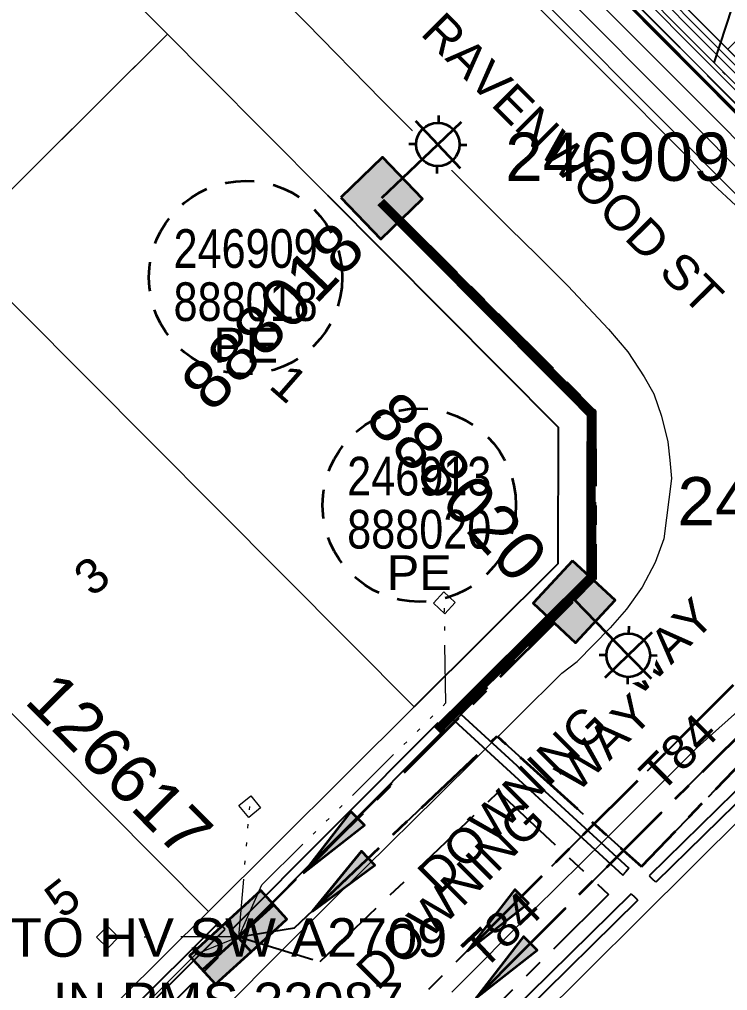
# Model space of a CAD drawing. Header units: metres. Extents: x 293418 to 294566, y 6233478 to 6234177.
# Drawn here: x 293794.6 to 293831.2, y 6233718 to 6233768.3 of the extents above; entities that cross this region are included whole.
import ezdxf
from ezdxf.enums import TextEntityAlignment as Align

# ---------------------------------------------------------------- set-up
doc = ezdxf.new("R2010")
doc.units = ezdxf.units.M
for name, pattern in [('Cable Exist UG', [7, 4, -1, 1, -1]), ('Dash', [5, 3, -2]), ('IE Trench LV', [6, 4, -2]), ('PHANTOMX2', [6.6, 3, -0.75, 0.2, -0.75, 0.2, -0.75, 0.2, -0.75])]:
    doc.linetypes.add(name, pattern=pattern)
doc.layers.get('0').update_dxf_attribs({"color": 6})
doc.layers.add('_User Miscellaneous1_Cons Lines', color=6, linetype='Continuous', lineweight=13, transparency=0.7)
doc.layers.add('_User Miscellaneous3_Roads', color=7, linetype='Continuous', lineweight=13, transparency=0.5)
for name, color, linetype, lineweight in [('_User_HV_Exist', 1, 'Continuous', 35), ('_User_LV_Exist', 5, 'Continuous', 35), ('_User_SL_Exist', 4, 'Continuous', 35), ('Cadastre Developer_SP_NEW', 92, 'Continuous', 15), ('Cadastre Land Parcels_SP_EXT', 118, 'Continuous', 15), ('Mains_HV_EXT', 13, 'Continuous', 25), ('Mains_LV_EXT', 163, 'Continuous', 25), ('Mains_LV_SL_EXT', 135, 'Continuous', 25), ('Services_SP_EXT', 42, 'PHANTOMX2', 20)]:
    doc.layers.add(name, color=color, linetype=linetype, lineweight=lineweight)
for name, color, linetype in [('Duct_SP_EXT', 30, 'Continuous'), ('Equip_SP_SL_EXT', 7, 'Continuous'), ('Mains_LV_New_T84', 2, 'Cable x'), ('Notes', 7, 'Continuous'), ('Services_SP_NEW_UG', 2, 'IE Trench LV'), ('SupportsUG_SP_LV_EXT', 7, 'Continuous'), ('SupportsUG_SP_LV_SL_EXT', 7, 'Continuous'), ('Trench_SP_NEW', 2, 'Continuous'), ('UG_Details_SP_MISC', 7, 'Continuous')]:
    doc.layers.add(name, color=color, linetype=linetype)
doc.layers.add('Features_HIDE', color=1, linetype='Continuous', plot=False)
doc.styles.add('COLUMN_LABEL', font='arial.ttf', dxfattribs={"height": 2})
doc.styles.add('iecARIAL', font='arial.ttf', dxfattribs={"height": 2})
doc.styles.add('POLE_LABEL', font='arial.ttf', dxfattribs={"height": 2})
doc.styles.add('SL_LABEL', font='arial.ttf', dxfattribs={"height": 2})
doc.styles.get("Standard").update_dxf_attribs({"font": 'arial.ttf'})
doc.linetypes.add('Cable New UG', pattern='A,5.5,-0.01,["X",Standard,S=1.8,R=0,X=0,Y=-0.94],-1.7', length=7.21)
doc.linetypes.add('Cable x', pattern='A,4.5,-0.01,["X",Standard,S=1.25,R=0,X=0,Y=-0.65],-1.2', length=5.71)

# ---------------------------------------------------------------- blocks, each defined once
blk = doc.blocks.new('*U544')
at = {"width": 0.9}
blk.add_attdef('LNUMBER', text='', height=1, rotation=88.5629, dxfattribs=at).set_placement((1.175, 6.973), align=Align.MIDDLE_LEFT)
at = {"flags": 9}
for tag, p in [('LRATECODE', (-7.4, 0)), ('LOUTREACHVOCAB', (-7.2, 0)), ('LOUTREACH', (-7, 0)), ('LANTNUMBER', (-6.6, 0)), ('LNEW', (-6.4, 0)), ('LMASTVOCAB', (-6.2, 0)), ('LMAST', (-6, 0)), ('LLAMPVOCAB', (-5.8, 0)), ('LLAMP', (-5.6, 0)), ('LEXIST', (-5.4, 0)), ('LCHARGE3PERCENT', (-5.2, 0)), ('LCHARGE3', (-5, 0)), ('LCHARGE2PERCENT', (-4.8, 0)), ('LCHARGE2', (-4.6, 0)), ('LCHARGE1PERCENT', (-4.4, 0)), ('LCHARGE1', (-4.2, 0)), ('LCATEGORY', (-4, 0)), ('LBRACKETVOCAB', (-3.8, 0)), ('LBRACKET', (-3.6, 0)), ('LKINGHEIGHT', (-3.4, 0)), ('CREPLACE', (-3.2, 0)), ('CREMOVE', (-3, 0)), ('CNUMBER', (-2.8, 0)), ('CNEW', (-2.6, 0)), ('CEXIST', (-2.4, 0)), ('USAGE', (-2.2, 0)), ('STATE', (-2, 0)), ('OWNED_BY', (-1.8, 0)), ('ORIENTATION', (-1.6, 0)), ('OPERATING_VOLTAGE', (-1.4, 0)), ('NO_PHASES', (-1.2, 0)), ('LANTERN_TYPE', (-1, 0)), ('LANTERN_PURPOSE', (-0.8, 0)), ('CONTROL_TYPE', (-0.6, 0)), ('CONSTRUCTED_VOLTAGE', (-0.4, 0))]:
    blk.add_attdef(tag, text='', height=0.001, rotation=270, dxfattribs=at).set_placement(p, align=Align.MIDDLE_LEFT)
at = {"style": 'SL_LABEL', "flags": 9}
blk.add_attdef('STREET_CODE', text='', height=0.001, rotation=270, dxfattribs=at).set_placement((0.001, 0), align=Align.MIDDLE_LEFT)
at = {"flags": 1}
blk.add_attdef('Z', (0, 0), '', height=0.001, rotation=270, dxfattribs=at)
at = {"flags": 9}
for tag, p in [('LREMOVE', (0, -7.6)), ('LREPLACE', (0, -7.8)), ('LTYPE', (0, -8)), ('LTYPEVOCAB', (0, -8.2)), ('LEGEND', (0, -8.4)), ('SUBURB', (0, -8.6)), ('STREETNAME', (0, -8.8)), ('LOCATION', (0, -9)), ('NOTES', (0, -9.2)), ('MAINTAINED_BY', (0, -9.863))]:
    blk.add_attdef(tag, text='', height=0.001, dxfattribs=at).set_placement(p, align=Align.MIDDLE_LEFT)
blk.add_attdef('OPERATED_BY', (0, -9.607), '', height=0.001, dxfattribs=at)
at = {"layer": 'Features_HIDE', "width": 0.9}
blk.add_attdef('ASSET_NUM', text='', height=1, rotation=88.5629, dxfattribs=at).set_placement((-0.824, 7.023), align=Align.MIDDLE_LEFT)
blk.add_wipeout([(0.143, 5.686), (1.187, 5.032), (1.787, 3.956), (1.134, 2.912), (0.058, 2.312), (-0.987, 2.965), (-1.587, 4.041), (-0.933, 5.086)])
for p, q in [((0.1, 3.999), (0.143, 5.686)), ((-0.933, 5.086), (-0.675, 4.814)), ((1.187, 5.032), (0.916, 4.774)), ((-1.587, 4.041), (0.1, 3.999)), ((0, 0), (0.1, 3.999)), ((0.1, 3.999), (1.787, 3.956)), ((-0.987, 2.965), (-0.715, 3.223)), ((1.134, 2.912), (0.876, 3.184))]:
    blk.add_line(p, q)
blk.add_circle((0.1, 3.999), 1.125)
blk = doc.blocks.new('*U625')
at = {"width": 0.9}
blk.add_attdef('LNUMBER', text='', height=1, rotation=89.1121, dxfattribs=at).set_placement((1.108, 6.984), align=Align.MIDDLE_LEFT)
at = {"flags": 9}
for tag, p in [('LRATECODE', (-7.4, 0)), ('LOUTREACHVOCAB', (-7.2, 0)), ('LOUTREACH', (-7, 0)), ('LANTNUMBER', (-6.6, 0)), ('LNEW', (-6.4, 0)), ('LMASTVOCAB', (-6.2, 0)), ('LMAST', (-6, 0)), ('LLAMPVOCAB', (-5.8, 0)), ('LLAMP', (-5.6, 0)), ('LEXIST', (-5.4, 0)), ('LCHARGE3PERCENT', (-5.2, 0)), ('LCHARGE3', (-5, 0)), ('LCHARGE2PERCENT', (-4.8, 0)), ('LCHARGE2', (-4.6, 0)), ('LCHARGE1PERCENT', (-4.4, 0)), ('LCHARGE1', (-4.2, 0)), ('LCATEGORY', (-4, 0)), ('LBRACKETVOCAB', (-3.8, 0)), ('LBRACKET', (-3.6, 0)), ('LKINGHEIGHT', (-3.4, 0)), ('CREPLACE', (-3.2, 0)), ('CREMOVE', (-3, 0)), ('CNUMBER', (-2.8, 0)), ('CNEW', (-2.6, 0)), ('CEXIST', (-2.4, 0)), ('USAGE', (-2.2, 0)), ('STATE', (-2, 0)), ('OWNED_BY', (-1.8, 0)), ('ORIENTATION', (-1.6, 0)), ('OPERATING_VOLTAGE', (-1.4, 0)), ('NO_PHASES', (-1.2, 0)), ('LANTERN_TYPE', (-1, 0)), ('LANTERN_PURPOSE', (-0.8, 0)), ('CONTROL_TYPE', (-0.6, 0)), ('CONSTRUCTED_VOLTAGE', (-0.4, 0))]:
    blk.add_attdef(tag, text='', height=0.001, rotation=270, dxfattribs=at).set_placement(p, align=Align.MIDDLE_LEFT)
at = {"style": 'SL_LABEL', "flags": 9}
blk.add_attdef('STREET_CODE', text='', height=0.001, rotation=270, dxfattribs=at).set_placement((0.001, 0), align=Align.MIDDLE_LEFT)
at = {"flags": 1}
blk.add_attdef('Z', (0, 0), '', height=0.001, rotation=270, dxfattribs=at)
at = {"flags": 9}
for tag, p in [('LREMOVE', (0, -7.6)), ('LREPLACE', (0, -7.8)), ('LTYPE', (0, -8)), ('LTYPEVOCAB', (0, -8.2)), ('LEGEND', (0, -8.4)), ('SUBURB', (0, -8.6)), ('STREETNAME', (0, -8.8)), ('LOCATION', (0, -9)), ('NOTES', (0, -9.2)), ('MAINTAINED_BY', (0, -9.863))]:
    blk.add_attdef(tag, text='', height=0.001, dxfattribs=at).set_placement(p, align=Align.MIDDLE_LEFT)
blk.add_attdef('OPERATED_BY', (0, -9.607), '', height=0.001, dxfattribs=at)
at = {"layer": 'Features_HIDE', "width": 0.9}
blk.add_attdef('ASSET_NUM', text='', height=1, rotation=89.1121, dxfattribs=at).set_placement((-0.891, 7.015), align=Align.MIDDLE_LEFT)
blk.add_wipeout([(0.088, 5.687), (1.139, 5.044), (1.749, 3.973), (1.106, 2.923), (0.036, 2.312), (-1.015, 2.955), (-1.625, 4.026), (-0.982, 5.076)])
for p, q in [((0.062, 4), (0.088, 5.687)), ((-0.982, 5.076), (-0.721, 4.807)), ((1.139, 5.044), (0.87, 4.783)), ((-1.625, 4.026), (0.062, 4)), ((0, 0), (0.062, 4)), ((0.062, 4), (1.749, 3.973)), ((-1.015, 2.955), (-0.746, 3.216)), ((1.106, 2.923), (0.845, 3.192))]:
    blk.add_line(p, q)
blk.add_circle((0.062, 4), 1.125)
blk = doc.blocks.new('CCP_EXT')
at = {"flags": 9}
for tag, p in [('OWNED_BY', (0, -1)), ('USAGE', (0, -1.2)), ('LEGEND', (0, -1.4)), ('LIFE_SUPPORT', (0, -1.6)), ('STATE', (0, -1.8)), ('NOTES', (0, -2))]:
    blk.add_attdef(tag, text='', height=0.2, dxfattribs=at).set_placement(p, align=Align.MIDDLE_LEFT)
blk.add_wipeout([(0, 0.566), (0.566, 0), (0, -0.566), (-0.566, 0)])
blk.add_lwpolyline([(-0.566, 0), (0, 0.566), (0.566, 0), (0, -0.566), (-0.566, 0)])
at = {"flags": 1}
blk.add_attdef('Z', (0, 0), '', height=0.2, dxfattribs=at)
at = {"flags": 9}
for tag, p in [('CCP_TYPE', (0, 0)), ('OPERATING_VOLTAGE', (0, -0.6)), ('CONSTRUCTED_VOLTAGE', (0, -0.2)), ('NO_PHASES', (0, -0.4)), ('ORIENTATION', (0, -0.8))]:
    blk.add_attdef(tag, text='', height=0.2, dxfattribs=at).set_placement(p, align=Align.MIDDLE_LEFT)
blk = doc.blocks.new('PILLAR_EXT')
blk.add_hatch(color=256).paths.add_polyline_path([(-2.5, 1), (-2.5, -1), (2.5, -1), (2.5, 1)])
for p, q in [((0, 1), (0, -1)), ((-2.5, 0), (2.5, 0))]:
    blk.add_line(p, q)
at = {"ltscale": 10}
blk.add_line((2.5, 0), (-2.5, 0), dxfattribs=at)
blk.add_lwpolyline([(-2.5, -1), (-1.25, -1), (1.25, -1), (2.5, -1), (2.5, 1), (-2.5, 1)], close=True)
at = {"width": 0.9, "flags": 8}
blk.add_attdef('ASSET_NUM', text='', height=2, rotation=90, dxfattribs=at).set_placement((-2, 4), align=Align.MIDDLE_LEFT)
for tag, p, flags in [('OWNED_BY', (0, -0.2), 9), ('STATE', (0, -0.4), 9), ('SUPPORT_TYPE', (0, -0.6), 9), ('USAGE', (0, -0.8), 9), ('LEGEND', (0, -1), 9), ('LOCATION', (0, -1.2), 9), ('NOTES', (0, -1.4), 9), ('PARENT', (0, -1.6), 9), ('STREETNAME', (0, -1.8), 9), ('SUBURB', (0, -2), 1)]:
    blk.add_attdef(tag, p, '', height=0.2, dxfattribs=dict(flags=flags))
blk = doc.blocks.new('*U527')
h = blk.add_hatch(color=256)
h.dxf.hatch_style = 1
h.paths.add_polyline_path([(-2.816, -2.841), (0.355, -0.352), (-0.355, 0.352)])
blk.add_line((-0.352, -0.355), (-2.816, -2.841))
at = {"flags": 128}
blk.add_lwpolyline([(-2.816, -2.841), (0.355, -0.352), (-0.355, 0.352)], close=True, dxfattribs=at)
blk.add_circle((0, 0), 0.0001)
blk = doc.blocks.new('*U528')
h = blk.add_hatch(color=256)
h.dxf.hatch_style = 1
h.paths.add_polyline_path([(-2.818, -2.839), (0.355, -0.352), (-0.355, 0.352)])
blk.add_line((-0.352, -0.355), (-2.818, -2.839))
at = {"flags": 128}
blk.add_lwpolyline([(-2.818, -2.839), (0.355, -0.352), (-0.355, 0.352)], close=True, dxfattribs=at)
blk.add_circle((0, 0), 0.0001)
blk = doc.blocks.new('COLUMN_EXT')
blk.add_hatch(color=256).paths.add_polyline_path([(1.5, -1.5), (1.5, 1.5), (-1.5, 1.5), (-1.5, -1.5)])
blk.add_lwpolyline([(1.5, 1.5), (-1.5, 1.5), (-1.5, -1.5), (1.5, -1.5)], close=True)
at = {"flags": 9}
for tag, p in [('NOTES', (-1.813, 2)), ('STREETNAME', (-1.813, 1.6)), ('SUBURB', (-1.813, 1.8)), ('LOCATION', (-1.813, 1.4)), ('LEGEND', (-1.813, 1.2)), ('USAGE', (-1.813, 1)), ('COLUMN_TYPE', (-1.813, 0.4)), ('OWNED_BY', (-1.813, 0.6)), ('STATE', (-1.813, 0.8))]:
    blk.add_attdef(tag, text='', height=0.2, rotation=180, dxfattribs=at).set_placement(p, align=Align.MIDDLE_LEFT)
at = {"flags": 1}
blk.add_attdef('Z', (-1.813, 2.351), '', height=0.2, rotation=180, dxfattribs=at)
at = {"flags": 9}
for tag, style, p in [('STRUCTURE_PLANT_NUMBER', 'POLE_LABEL', (-1.813, -0.031)), ('STREET_CODE', 'COLUMN_LABEL', (-1.813, 0.2))]:
    blk.add_attdef(tag, text='', height=0.2, rotation=180, dxfattribs=dict(at, style=style)).set_placement(p, align=Align.MIDDLE_LEFT)
at = {"style": 'COLUMN_LABEL', "width": 0.9, "flags": 8}
blk.add_attdef('ASSET_NUM', text='', height=2, rotation=270, dxfattribs=at).set_placement((2, -4), align=Align.MIDDLE_LEFT)
blk = doc.blocks.new('*U511')
h = blk.add_hatch(color=256)
h.dxf.hatch_style = 1
h.paths.add_polyline_path([(-2.894, -2.761), (0.345, -0.362), (-0.345, 0.362)])
blk.add_line((-0.362, -0.345), (-2.894, -2.761))
at = {"flags": 128}
blk.add_lwpolyline([(-2.894, -2.761), (0.345, -0.362), (-0.345, 0.362)], close=True, dxfattribs=at)
blk.add_circle((0, 0), 0.0001)
blk = doc.blocks.new('*U512')
h = blk.add_hatch(color=256)
h.dxf.hatch_style = 1
h.paths.add_polyline_path([(-2.823, -2.833), (0.354, -0.353), (-0.354, 0.353)])
blk.add_line((-0.353, -0.354), (-2.823, -2.833))
at = {"flags": 128}
blk.add_lwpolyline([(-2.823, -2.833), (0.354, -0.353), (-0.354, 0.353)], close=True, dxfattribs=at)
blk.add_circle((0, 0), 0.0001)
blk = doc.blocks.new('*U352')
at = {"linetype": 'Dash', "ltscale": 0.5}
blk.add_circle((0, 0), 5, dxfattribs=at)
at = {"insert": (0, -2.6), "char_height": 1.8, "attachment_point": 2}
blk.add_mtext('PE', dxfattribs=at)
at = {"width": 0.8}
blk.add_attdef('SNUMBER', text='', height=1.8, dxfattribs=at).set_placement((0, 0.5), align=Align.CENTER)
at = {"flags": 1}
blk.add_attdef('Z', (0, 0), '', height=0.2, dxfattribs=at)
at = {"width": 0.8}
blk.add_attdef('CNUMBER', text='', height=1.8, dxfattribs=at).set_placement((0, -0.25), align=Align.TOP_CENTER)

msp = doc.modelspace()

# ---------------------------------------------------------------- linework, layer by layer
at = {"layer": '_User Miscellaneous1_Cons Lines', "flags": 128}
for points in [[(293910.193, 6233798.197, -0.026616), (293883.543, 6233815.678), (293879.766, 6233818.5), (293875.968, 6233821.434), (293872.29, 6233824.322), (293867.139, 6233828.367), (293861.988, 6233832.412), (293856.045, 6233837.079), (293850.577, 6233841.372), (293848.334, 6233843.133), (293846.17, 6233845.31, 0), (293842.01, 6233849.493), (293835.734, 6233855.804), (293818.328, 6233873.306, 0.17303)], [(293789.116, 6233809.09), (293796.274, 6233801.893), (293802.197, 6233795.937), (293806.78, 6233791.328), (293812.069, 6233786.01), (293821.095, 6233776.934), (293825.961, 6233772.042), (293831.249, 6233766.724), (293835.833, 6233762.115), (293841.756, 6233756.159), (293852.369, 6233745.488), (293852.938, 6233744.907), (293856.715, 6233741.11, 0.054312), (293862.606, 6233736.342, 0.151543), (293882.784, 6233730.66), (293891.952, 6233730.892), (293896.555, 6233734.509), (293896.507, 6233737.324, -0.022427), (293896.822, 6233746.032, -0.016418), (293897.561, 6233752.56, -0.021681), (293899.131, 6233760.833, -0.021146), (293901.386, 6233768.925, -0.014725), (293903.601, 6233775.063, -0.01698)]]:
    msp.add_lwpolyline(points, format="xyb", dxfattribs=at)
at = {"layer": '_User Miscellaneous1_Cons Lines', "linetype": 'Continuous'}
for points in [[(293818.332, 6233779.275), (293835.266, 6233762.249), (293852.726, 6233744.695), (293856.503, 6233740.898)], [(293818.119, 6233779.063), (293835.053, 6233762.038), (293852.513, 6233744.483), (293856.291, 6233740.685)], [(293817.694, 6233778.64), (293834.628, 6233761.614), (293852.087, 6233744.06), (293855.867, 6233740.261)]]:
    msp.add_lwpolyline(points, dxfattribs=at)
at = {"layer": '_User Miscellaneous3_Roads'}
for p, q in [((293809.419, 6233768.096, 104.421), (293807.209, 6233770.299, 104.428)), ((293820.305, 6233770.043, 104.378), (293824.6, 6233765.729, 104.241)), ((293813.347, 6233764.092, 104.373), (293809.419, 6233768.096, 104.421)), ((293824.6, 6233765.729, 104.241), (293829.381, 6233760.93, 103.986)), ((293819.94, 6233757.471, 104.141), (293813.347, 6233764.092)), ((293829.381, 6233760.93, 103.986), (293830.472, 6233759.742, 103.794)), ((293830.472, 6233759.742, 103.794), (293831.647, 6233758.648, 103.844)), ((293819.94, 6233757.471, 104.141), (293821.378, 6233756.065, 104.076)), ((293821.378, 6233756.065, 104.076), (293822.96, 6233754.481, 103.971)), ((293822.96, 6233754.481, 103.971), (293825.07, 6233752.25, 103.804)), ((293825.07, 6233752.25, 103.804), (293826.06, 6233751.072, 103.694)), ((293826.06, 6233751.072, 103.694), (293826.919, 6233749.77, 103.577)), ((293826.919, 6233749.77, 103.577), (293827.405, 6233748.888, 103.479)), ((293827.405, 6233748.888, 103.479), (293827.809, 6233747.744, 103.364)), ((293827.809, 6233747.744, 103.364), (293828.14, 6233746.406, 103.262)), ((293828.14, 6233746.406, 103.262), (293828.238, 6233745.471, 103.185)), ((293828.238, 6233745.471, 103.185), (293828.329, 6233744.523, 103.111)), ((293828.329, 6233744.523, 103.111), (293827.927, 6233741.4, 102.87)), ((293827.927, 6233741.4, 102.87), (293827.48, 6233740.176, 102.781)), ((293827.48, 6233740.176, 102.781), (293826.804, 6233738.883, 102.705)), ((293826.804, 6233738.883, 102.705), (293825.994, 6233737.759, 102.636)), ((293825.994, 6233737.759, 102.636), (293825.153, 6233736.78, 102.582)), ((293825.153, 6233736.78, 102.582), (293823.439, 6233735.041, 102.47)), ((293822.657, 6233734.436, 102.415), (293823.439, 6233735.041, 102.47)), ((293820.386, 6233732.206, 102.283), (293822.657, 6233734.436, 102.415)), ((293833.185, 6233733.758, 102.69), (293829.654, 6233730.598, 102.526)), ((293816.213, 6233728.067, 102.033), (293820.386, 6233732.206, 102.283)), ((293829.654, 6233730.598, 102.526), (293824.912, 6233725.845, 102.24)), ((293812.479, 6233724.363, 101.81), (293816.213, 6233728.067, 102.033)), ((293824.912, 6233725.845, 102.24), (293821.246, 6233722.221, 102.028)), ((293808.285, 6233720.202, 101.566), (293812.479, 6233724.363, 101.81)), ((293821.246, 6233722.221, 102.028), (293816.958, 6233717.937, 101.774)), ((293805.053, 6233716.941, 101.382), (293808.285, 6233720.202, 101.566))]:
    msp.add_line(p, q, dxfattribs=at)
at = {"layer": '_User_HV_Exist', "linetype": 'Cable Exist UG', "flags": 128}
for points in [[(293895.176, 6233811.155, 0.034696), (293912.718, 6233800.201), (293924.912, 6233793.909), (293921.761, 6233787.834, 0.076991), (293909.658, 6233757.394, 0.076324), (293907.612, 6233733.595), (293907.962, 6233717.911), (293892.304, 6233717.093), (293883.201, 6233716.849, -0.214624), (293844.158, 6233734.191), (293843.559, 6233734.865), (293832.581, 6233734.883), (293819.103, 6233721.416)], [(293820.017, 6233719.456), (293833.63, 6233733.031), (293842.553, 6233733.025, 0.20274), (293880.766, 6233714.85, 0.00622), (293892.353, 6233715.098), (293908.061, 6233715.909), (293908.467, 6233700.054)]]:
    msp.add_lwpolyline(points, format="xyb", dxfattribs=at)
at = {"layer": '_User_LV_Exist', "linetype": 'Cable New UG', "flags": 128}
msp.add_lwpolyline([(293817.254, 6233777.932), (293832.63, 6233762.472)], dxfattribs=at)
at = {"layer": '_User_LV_Exist', "linetype": 'Cable Exist UG', "flags": 128}
msp.add_lwpolyline([(293810.297, 6233722.658), (293819.31, 6233731.173), (293826.773, 6233724.432), (293833.892, 6233731.848), (293840.905, 6233731.872), (293843.94, 6233732.869, 0.054102), (293852.789, 6233725.048), (293853.344, 6233723.551)], format="xyb", dxfattribs=at)
at = {"layer": '_User_SL_Exist', "linetype": 'Cable Exist UG', "flags": 128}
for points in [[(293814.39, 6233757.976), (293824.386, 6233748.008), (293824.394, 6233739.287)], [(293822.278, 6233737.048), (293810.949, 6233725.781)]]:
    msp.add_lwpolyline(points, dxfattribs=at)
at = {"layer": 'Cadastre Developer_SP_NEW', "flags": 128}
msp.add_lwpolyline([(293852.521, 6233787.879), (293847.232, 6233793.197), (293825.961, 6233772.042), (293831.249, 6233766.724), (293852.521, 6233787.879)], dxfattribs=at)
at = {"layer": 'Cadastre Land Parcels_SP_EXT', "linetype": 'Continuous'}
for points in [[(293802.247, 6233767.508), (293783.205, 6233786.654), (293774.719, 6233786.676), (293765.856, 6233777.86), (293789.128, 6233754.46), (293802.247, 6233767.508)], [(293822.453, 6233740.097), (293822.471, 6233747.168), (293804.363, 6233765.381), (293802.247, 6233767.508), (293791.255, 6233756.574), (293815.007, 6233732.692), (293822.453, 6233740.097)], [(293815.007, 6233732.692), (293791.255, 6233756.574), (293789.128, 6233754.46), (293780.618, 6233745.996), (293804.371, 6233722.114), (293815.007, 6233732.692)], [(293794.765, 6233712.444), (293795.306, 6233713.024), (293795.85, 6233713.598), (293796.4, 6233714.168), (293796.954, 6233714.734), (293797.513, 6233715.294), (293804.371, 6233722.114), (293780.618, 6233745.996), (293778.491, 6233743.881), (293769.422, 6233734.404), (293794.231, 6233711.86), (293794.765, 6233712.444)]]:
    msp.add_lwpolyline(points, close=True, dxfattribs=at)
for points in [[(293818.545, 6233779.486), (293835.479, 6233762.461), (293852.938, 6233744.907), (293856.715, 6233741.11)], [(293834.805, 6233729.809), (293815.893, 6233711.001)]]:
    msp.add_lwpolyline(points, dxfattribs=at)
at = {"layer": 'Duct_SP_EXT'}
for p, q in [((293816.9, 6233732.162), (293817.063, 6233732.339)), ((293816.9, 6233732.162), (293825.803, 6233723.99)), ((293817.225, 6233732.515), (293817.063, 6233732.339)), ((293817.225, 6233732.515), (293826.127, 6233724.344)), ((293816.258, 6233731.881), (293816.428, 6233731.711)), ((293816.598, 6233731.542), (293816.428, 6233731.711)), ((293833.938, 6233730.606), (293827.175, 6233723.96)), ((293834.275, 6233730.263), (293827.511, 6233723.618)), ((293825.803, 6233723.99), (293825.965, 6233724.167)), ((293826.127, 6233724.344), (293825.965, 6233724.167)), ((293827.175, 6233723.96), (293827.343, 6233723.789)), ((293827.511, 6233723.618), (293827.343, 6233723.789)), ((293826.244, 6233723.029), (293814.98, 6233711.956)), ((293826.244, 6233723.029), (293826.412, 6233722.858)), ((293826.58, 6233722.687), (293815.316, 6233711.613)), ((293826.58, 6233722.687), (293826.412, 6233722.858)), ((293804.902, 6233721.54), (293805.071, 6233721.37)), ((293805.241, 6233721.2), (293805.071, 6233721.37)), ((293805.474, 6233721.072), (293805.644, 6233720.903)), ((293805.814, 6233720.733), (293805.644, 6233720.903))]:
    msp.add_line(p, q, dxfattribs=at)
at = {"layer": 'Services_SP_NEW_UG', "linetype": 'PHANTOMX2'}
msp.add_lwpolyline([(293835.106, 6233761.414), (293830.527, 6233766.02), (293831.62, 6233769.314)], dxfattribs=at)
at = {"layer": 'Trench_SP_NEW', "linetype": 'IE Trench LV', "flags": 128}
msp.add_lwpolyline([(293817.483, 6233778.156), (293832.856, 6233762.698)], dxfattribs=at)

# ---------------------------------------------------------------- block references
at = {"layer": '_User_HV_Exist'}
for name, p in [('*U527', (293820.575, 6233722.887)), ('*U528', (293821.029, 6233720.465))]:
    msp.add_blockref(name, p, dxfattribs=at)
at = {"layer": '_User_LV_Exist', "linetype": 'Cable Exist UG'}
msp.add_blockref('*U511', (293812.629, 6233724.861), dxfattribs=at)
at = {"layer": '_User_SL_Exist', "ltscale": 10}
ref = msp.add_blockref('*U352', (293806.293, 6233754.916), dxfattribs=at)
ref.add_attrib('SNUMBER', '246909', dxfattribs={"layer": '0', "ltscale": 10, "height": 2, "width": 0.8}).set_placement((293806.293, 6233755.416), align=Align.CENTER)
ref.add_attrib('CNUMBER', '888018', dxfattribs={"layer": 'Notes', "ltscale": 10, "height": 2, "width": 0.8}).set_placement((293806.293, 6233754.666), align=Align.TOP_CENTER)
at = {"layer": '_User_SL_Exist', "linetype": 'Cable Exist UG'}
msp.add_blockref('*U512', (293812.085, 6233726.921), dxfattribs=at)

# ---------------------------------------------------------------- texts
for s, rotation, p in [('RAVENWOOD ST', 314.9104, (293815.279, 6233767.512)), ('DOWNING   WAY', 44.8428, (293813.125, 6233717.947))]:
    msp.add_text(s, height=1.8, rotation=rotation).set_placement(p)
at = {"layer": 'Features_HIDE'}
for s, rotation, p in [('1', 318.8188, (293807.426, 6233749.232)), ('3', 38.4086, (293798.339, 6233738.342)), ('5', 38.4062, (293796.82, 6233721.683))]:
    msp.add_text(s, height=1.8, rotation=rotation, dxfattribs=at).set_placement(p)
at = {"layer": 'Mains_LV_EXT'}
for rotation, p in [(44.888, (293827.776, 6233728.169)), (43.2851, (293818.589, 6233719.01))]:
    msp.add_text('T84', height=1.8, rotation=rotation, dxfattribs=at).set_placement(p)

# ---------------------------------------------------------------- next in the draw order: block references
at = {"layer": 'Services_SP_EXT'}
for p, rotation in [((293816.572, 6233738.083), 2.110160220032739), ((293806.508, 6233727.535), 264.404786870839), ((293799.152, 6233720.78), 0.4047870579921377)]:
    msp.add_blockref('CCP_EXT', p, dxfattribs=dict(at, rotation=rotation))

# ---------------------------------------------------------------- next in the draw order: linework, layer by layer
at = {"layer": '_User Miscellaneous1_Cons Lines', "flags": 128}
for points in [[(293788.407, 6233808.385), (293795.564, 6233801.188), (293801.488, 6233795.232), (293806.071, 6233790.623), (293811.36, 6233785.305), (293820.386, 6233776.229), (293825.251, 6233771.337), (293830.54, 6233766.019), (293835.124, 6233761.41), (293841.047, 6233755.454), (293851.657, 6233744.785), (293852.227, 6233744.204), (293856.006, 6233740.405, 0.0543), (293862.063, 6233735.502, 0.151528), (293882.809, 6233729.661), (293892.309, 6233729.9), (293897.563, 6233734.03), (293897.507, 6233737.337, -0.022418), (293897.819, 6233745.952, -0.016421), (293898.55, 6233752.415, -0.021684), (293900.105, 6233760.605, -0.021144), (293902.336, 6233768.615, -0.014719)], [(293787.698, 6233807.68), (293794.855, 6233800.483), (293800.779, 6233794.527), (293805.362, 6233789.918), (293810.651, 6233784.6), (293819.677, 6233775.524), (293824.542, 6233770.632), (293829.831, 6233765.314), (293834.415, 6233760.705), (293840.338, 6233754.749), (293850.945, 6233744.083), (293851.515, 6233743.501), (293855.297, 6233739.699, 0.054289), (293861.521, 6233734.662, 0.151513), (293882.835, 6233728.661), (293892.666, 6233728.909), (293898.571, 6233733.55), (293898.507, 6233737.349, -0.022409), (293898.816, 6233745.871, -0.016424), (293899.54, 6233752.271, -0.021688), (293901.078, 6233760.376, -0.021143), (293903.287, 6233768.305, -0.014714)], [(293787.911, 6233807.891), (293795.068, 6233800.694), (293800.991, 6233794.738), (293805.575, 6233790.129), (293810.864, 6233784.812), (293819.89, 6233775.736), (293824.755, 6233770.843), (293830.044, 6233765.525), (293834.627, 6233760.916), (293840.551, 6233754.96), (293851.159, 6233744.294), (293851.728, 6233743.712), (293855.51, 6233739.911, 0.054292), (293861.683, 6233734.914, 0.151517), (293882.827, 6233728.961), (293892.559, 6233729.206), (293898.269, 6233733.694), (293898.207, 6233737.346, -0.022411), (293898.517, 6233745.895, -0.016423), (293899.243, 6233752.314, -0.021687), (293900.786, 6233760.445, -0.021143), (293903.002, 6233768.398, -0.014715)], [(293794.146, 6233799.778), (293800.07, 6233793.822), (293804.653, 6233789.213), (293809.942, 6233783.895), (293818.968, 6233774.819), (293823.833, 6233769.926), (293829.122, 6233764.609), (293833.706, 6233760), (293839.629, 6233754.044), (293850.234, 6233743.38), (293850.803, 6233742.799), (293854.588, 6233738.994, 0.054279), (293860.978, 6233733.822, 0.151498), (293882.861, 6233727.661), (293893.023, 6233727.918), (293899.58, 6233733.071), (293899.507, 6233737.362, -0.022399), (293899.813, 6233745.791, -0.016427), (293900.529, 6233752.127, -0.021692), (293902.052, 6233760.148, -0.021141)], [(293793.437, 6233799.072), (293799.361, 6233793.116), (293803.944, 6233788.508), (293809.233, 6233783.19), (293818.259, 6233774.114), (293823.124, 6233769.221), (293828.413, 6233763.903), (293832.997, 6233759.295), (293838.92, 6233753.339), (293849.522, 6233742.678), (293850.092, 6233742.096), (293853.879, 6233738.289, 0.054269), (293860.435, 6233732.982, 0.151485), (293882.887, 6233726.662), (293893.38, 6233726.926), (293900.588, 6233732.591), (293900.507, 6233737.375, -0.02239), (293900.809, 6233745.711, -0.016431), (293901.519, 6233751.982, -0.021695), (293903.025, 6233759.92, -0.021139)], [(293792.728, 6233798.367), (293798.652, 6233792.411), (293803.235, 6233787.802), (293808.524, 6233782.485), (293817.55, 6233773.409), (293822.415, 6233768.516), (293827.704, 6233763.198), (293832.287, 6233758.589), (293838.211, 6233752.633), (293848.81, 6233741.975), (293849.38, 6233741.394), (293853.17, 6233737.584, 0.054259), (293859.893, 6233732.142, 0.151472), (293882.912, 6233725.662), (293893.737, 6233725.935), (293901.596, 6233732.112), (293901.507, 6233737.388, -0.02238), (293901.806, 6233745.63, -0.016434)]]:
    msp.add_lwpolyline(points, format="xyb", dxfattribs=at)
at = {"layer": 'Duct_SP_EXT'}
for p, q in [((293805.474, 6233721.072), (293816.258, 6233731.881)), ((293805.814, 6233720.733), (293816.598, 6233731.542)), ((293795.158, 6233711.822), (293804.902, 6233721.54)), ((293795.517, 6233711.503), (293805.241, 6233721.2))]:
    msp.add_line(p, q, dxfattribs=at)
at = {"layer": 'Mains_HV_EXT', "linetype": 'Cable Exist UG'}
for points in [[(293698.113, 6233549.025), (293697.766, 6233550.641), (293702.776, 6233559.944), (293702.776, 6233559.944), (293717.575, 6233551.927), (293728.142, 6233572.449), (293728.142, 6233572.449), (293728.874, 6233573.897), (293750.544, 6233613.971), (293782.709, 6233673.317), (293788.661, 6233684.311), (293790.924, 6233688.49), (293799.664, 6233701.468), (293812.232, 6233714.551), (293832.581, 6233734.883), (293843.559, 6233734.865), (293844.158, 6233734.191), (293844.158, 6233734.191, 0.201406), (293880.82, 6233716.842), (293880.82, 6233716.842), (293883.201, 6233716.849), (293892.304, 6233717.093), (293907.962, 6233717.911), (293907.939, 6233720.443)], [(293698.125, 6233548.648), (293699.888, 6233549.163), (293704.223, 6233556.886), (293704.223, 6233556.886), (293718.726, 6233549.026), (293730.626, 6233572.971), (293730.626, 6233572.971), (293752.296, 6233613.019), (293784.478, 6233672.358), (293790.433, 6233683.351), (293792.648, 6233687.447), (293801.246, 6233700.196), (293813.681, 6233713.137), (293833.63, 6233733.031), (293842.553, 6233733.025), (293842.553, 6233733.025, 0.20274), (293880.766, 6233714.85), (293880.766, 6233714.85), (293883.205, 6233714.855), (293883.205, 6233714.855), (293892.353, 6233715.098), (293908.061, 6233715.909), (293908.222, 6233710.108)]]:
    msp.add_lwpolyline(points, format="xyb", dxfattribs=at)
at = {"layer": 'Mains_LV_EXT', "linetype": 'Cable Exist UG'}
msp.add_lwpolyline([(293805.943, 6233720.797), (293808.817, 6233721.26), (293819.31, 6233731.173), (293826.773, 6233724.432), (293826.773, 6233724.432), (293833.892, 6233731.848), (293840.905, 6233731.872), (293843.94, 6233732.869), (293843.94, 6233732.869, 0.054102), (293852.789, 6233725.048), (293852.789, 6233725.048), (293853.905, 6233722.041)], format="xyb", dxfattribs=at)
for points in [[(293805.943, 6233720.797), (293810.142, 6233719.518), (293810.142, 6233719.518), (293819.385, 6233728.297), (293825.062, 6233722.989), (293814.437, 6233712.403)], [(293774.331, 6233676.519), (293775.997, 6233679.628), (293775.997, 6233679.628), (293780.293, 6233687.648), (293782.902, 6233692.519), (293787.304, 6233699.817), (293795.69, 6233710.553), (293805.912, 6233720.767)]]:
    msp.add_lwpolyline(points, dxfattribs=at)
at = {"layer": 'Mains_LV_New_T84', "color": 2, "linetype": 'Cable New UG', "lineweight": 35, "flags": 128}
msp.add_lwpolyline([(293794.794, 6233800.462), (293815.505, 6233779.719), (293834.415, 6233760.705), (293855.297, 6233739.699, 0.199485), (293881.852, 6233728.648), (293892.666, 6233728.909), (293898.571, 6233733.55), (293898.504, 6233738.167), (293898.812, 6233745.861, -0.037437), (293901.078, 6233760.376), (293903.287, 6233768.305), (293905.46, 6233774.327), (293908.035, 6233780.222), (293914.042, 6233792.445), (293911.377, 6233799.805, -0.031115), (293891.117, 6233812.723), (293886.016, 6233810.011)], format="xyb", dxfattribs=at)
at = {"layer": 'Mains_LV_SL_EXT', "linetype": 'Cable Exist UG'}
for points in [[(293823.306, 6233738.182), (293824.394, 6233739.287), (293824.386, 6233748.008), (293813.438, 6233758.926)], [(293806.102, 6233720.957), (293823.238, 6233738.11)]]:
    msp.add_lwpolyline(points, dxfattribs=at)
at = {"layer": 'Services_SP_EXT'}
for points in [[(293805.943, 6233720.797), (293807.124, 6233723.479), (293816.655, 6233732.898), (293816.572, 6233738.083)], [(293805.943, 6233720.797), (293806.508, 6233727.535)], [(293805.943, 6233720.797), (293803.694, 6233719.887), (293794.673, 6233710.864), (293789.047, 6233709.536)], [(293805.943, 6233720.797), (293799.152, 6233720.78)]]:
    msp.add_lwpolyline(points, dxfattribs=at)
at = {"layer": 'UG_Details_SP_MISC', "flags": 128}
msp.add_lwpolyline([(293810.538, 6233759.17), (293822.471, 6233747.168), (293822.453, 6233740.097), (293815.007, 6233732.692)], dxfattribs=at)
msp.add_lwpolyline([(293810.538, 6233759.17), (293822.471, 6233747.168), (293822.453, 6233740.097), (293815.007, 6233732.692)], dxfattribs=at)
at = {"layer": 'UG_Details_SP_MISC', "const_width": 0.48, "flags": 128}
msp.add_lwpolyline([(293813.28, 6233758.823), (293824.173, 6233747.868), (293824.152, 6233739.388), (293816.206, 6233731.487)], dxfattribs=at)
msp.add_lwpolyline([(293813.28, 6233758.823), (293824.173, 6233747.868), (293824.152, 6233739.388), (293816.206, 6233731.487)], dxfattribs=at)

# ---------------------------------------------------------------- next in the draw order: block references
at = {"layer": '_User_LV_Exist'}
ref = msp.add_blockref('PILLAR_EXT', (293805.912, 6233720.767), dxfattribs=dict(at, rotation=42.40478700536743))
ref.add_attrib('ASSET_NUM', '126617', dxfattribs={"layer": '0', "height": 2.5, "rotation": 314.7501, "style": 'iecARIAL'}).set_placement((293803.884, 6233725.554), align=Align.MIDDLE_RIGHT)
at = {"layer": '_User_SL_Exist', "ltscale": 10}
ref = msp.add_blockref('*U352', (293815.276, 6233743.138), dxfattribs=at)
ref.add_attrib('SNUMBER', '246913', dxfattribs={"layer": '0', "ltscale": 10, "height": 2, "width": 0.8}).set_placement((293815.276, 6233743.638), align=Align.CENTER)
ref.add_attrib('CNUMBER', '888020', dxfattribs={"layer": 'Notes', "ltscale": 10, "height": 2, "width": 0.8}).set_placement((293815.276, 6233742.888), align=Align.TOP_CENTER)
at = {"layer": 'SupportsUG_SP_LV_EXT'}
ref = msp.add_blockref('PILLAR_EXT', (293805.912, 6233720.767), dxfattribs=dict(at, rotation=42.40478700536743))
ref.add_attrib('ASSET_NUM', '126617', dxfattribs={"layer": '0', "height": 2.5, "rotation": 314.7501, "style": 'iecARIAL'}).set_placement((293803.884, 6233725.554), align=Align.MIDDLE_RIGHT)

# ---------------------------------------------------------------- next in the draw order: texts
at = {"layer": '_User_HV_Exist'}
msp.add_text('DOWNING   WAY', height=1.8, rotation=44.8428, dxfattribs=at).set_placement((293816.316, 6233722.916))
at = {"layer": '_User_HV_Exist', "insert": (293805.388, 6233719.081), "char_height": 2, "attachment_point": 5}
msp.add_mtext_dynamic_manual_height_columns('TO HV SW A2709 IN PMS 33087', width=24.52845, gutter_width=12.5, heights=[0], dxfattribs=at)

# ---------------------------------------------------------------- next in the draw order: block references
at = {"layer": 'Equip_SP_SL_EXT'}
ref = msp.add_blockref('*U544', (293813.34, 6233759.043), dxfattribs=dict(at, rotation=315.0115102168247))
ref.add_attrib('ASSET_NUM', '246909', dxfattribs={"layer": 'Features_HIDE', "height": 2.5, "style": 'iecARIAL'}).set_placement((293831.373, 6233761.167), align=Align.MIDDLE_RIGHT)
ref = msp.add_blockref('*U625', (293823.303, 6233738.235), dxfattribs=dict(at, rotation=225.0745139672676))
ref.add_attrib('ASSET_NUM', '246913', dxfattribs={"layer": 'Features_HIDE', "height": 2.5, "style": 'iecARIAL'}).set_placement((293840.286, 6233743.339), align=Align.MIDDLE_RIGHT)

# ---------------------------------------------------------------- next in the draw order: block references
at = {"layer": 'SupportsUG_SP_LV_SL_EXT'}
ref = msp.add_blockref('COLUMN_EXT', (293813.332, 6233759.019), dxfattribs=dict(at, rotation=134.037668380926))
ref.add_attrib('ASSET_NUM', '888018', dxfattribs={"height": 2.5, "rotation": 46.1884, "style": 'COLUMN_LABEL'}).set_placement((293811.713, 6233757.135), align=Align.MIDDLE_RIGHT)
ref = msp.add_blockref('COLUMN_EXT', (293823.287, 6233738.138), dxfattribs=dict(at, rotation=47.19702021766323))
ref.add_attrib('ASSET_NUM', '888020', dxfattribs={"height": 2.5, "rotation": 312.4548, "style": 'COLUMN_LABEL'}).set_placement((293821.167, 6233739.799), align=Align.MIDDLE_RIGHT)

# ---------------------------------------------------------------- next in the draw order: block references
at = {"layer": '_User_LV_Exist'}
ref = msp.add_blockref('*U544', (293813.34, 6233759.043), dxfattribs=dict(at, rotation=315.0115102168247))
ref.add_attrib('ASSET_NUM', '246909', dxfattribs={"layer": 'Features_HIDE', "height": 2.5, "style": 'iecARIAL'}).set_placement((293831.373, 6233761.167), align=Align.MIDDLE_RIGHT)
ref = msp.add_blockref('*U625', (293823.303, 6233738.235), dxfattribs=dict(at, rotation=225.0745139672676))
ref.add_attrib('ASSET_NUM', '246913', dxfattribs={"layer": 'Features_HIDE', "height": 2.5, "style": 'iecARIAL'}).set_placement((293840.286, 6233743.339), align=Align.MIDDLE_RIGHT)

# ---------------------------------------------------------------- next in the draw order: block references
ref = msp.add_blockref('COLUMN_EXT', (293813.332, 6233759.019), dxfattribs=dict(at, rotation=134.037668380926))
ref.add_attrib('ASSET_NUM', '888018', dxfattribs={"layer": 'SupportsUG_SP_LV_SL_EXT', "height": 2.5, "rotation": 46.1884, "style": 'COLUMN_LABEL'}).set_placement((293811.713, 6233757.135), align=Align.MIDDLE_RIGHT)
ref = msp.add_blockref('COLUMN_EXT', (293823.287, 6233738.138), dxfattribs=dict(at, rotation=47.19702021766323))
ref.add_attrib('ASSET_NUM', '888020', dxfattribs={"layer": 'SupportsUG_SP_LV_SL_EXT', "height": 2.5, "rotation": 312.4548, "style": 'COLUMN_LABEL'}).set_placement((293821.167, 6233739.799), align=Align.MIDDLE_RIGHT)

doc.saveas('drawing.dxf')
